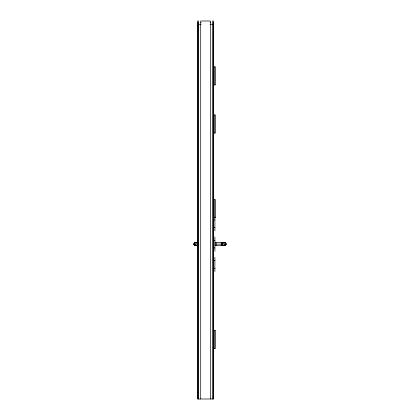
<?xml version="1.0" encoding="UTF-8"?>
<svg xmlns="http://www.w3.org/2000/svg" width="420" height="420" viewBox="0 0 420 420"><rect width="100%" height="100%" fill="white"/><g stroke="black" fill="none" stroke-linecap="round" stroke-linejoin="round"><path stroke-width="0.63" d="M213.507 271.546L213.507 257.334M213.502 251.207L213.502 236.99M213.507 230.9L213.507 217.655M214.904 271.546L214.909 257.334M214.909 251.207L214.914 236.996M214.914 230.9L214.919 217.13M216.027 245.674L216.027 242.519M225.519 244.099L225.099 245.495L221.251 245.679L221.251 242.519L225.099 242.702L224.6 242.519A1.58 1.58 0 0 0 223.482 242.981L223.603 242.545L224.385 242.545L222.7 242.923M214.914 245.674L222.017 245.464M222.017 242.981L222.017 242.519L214.914 242.519M196.518 242.981A1.58 1.58 0 0 0 195.4 242.519L194.833 242.723L197.3 242.923M195.101 245.285L194.203 244.099L195.4 242.519L194.612 242.734L194.203 244.099L194.612 245.469L195.4 245.679A1.58 1.58 0 0 0 196.192 245.464M197.227 245.606L194.901 245.495L194.481 244.099M223.808 245.464A1.58 1.58 0 0 0 224.6 245.679L225.388 245.469L225.797 244.099L225.388 242.734L224.6 242.519L225.797 244.099L224.9 245.285M222.017 245.679L224.48 245.411M194.612 242.734L194.014 244.099L194.612 245.469L194.114 244.099L194.612 242.734A1.58 1.58 0 0 0 194.612 245.469M225.388 245.469L225.986 244.099L225.388 242.734L225.887 244.099L225.388 245.469A1.58 1.58 0 0 0 225.388 242.734M194.497 243.59L194.99 242.576L194.408 243.59M224.123 245.537L225.067 244.099M198.041 243.311L197.327 244.099L198.041 244.886M221.251 245.679L222.673 244.099L221.251 242.519M198.041 243.416L197.327 244.099L198.041 244.781M222.616 242.702L225.099 242.702M221.76 243.07L222.773 242.592M194.901 242.702L197.384 242.702L194.901 242.702L195.4 242.519M225.099 245.495L224.385 245.653M195.557 242.786L197.983 242.519L197.983 242.981M194.833 242.723L195.615 242.545M223.482 242.981L225.167 242.723L224.6 242.519M194.901 245.495L197.983 245.464M223.603 242.545L222.017 242.519M200.713 22.286L201.122 22.286M210.053 22.286L210.457 22.286M198.592 24.276L201.122 24.276M210.053 24.281L212.63 24.281M213.507 66.869L215.513 66.869L215.513 84.908L213.507 84.908M213.507 114.98L215.513 114.98L215.513 133.024L213.507 133.024M213.507 199.726L215.513 199.726L215.513 217.77L213.507 217.77M213.507 219.98L214.919 219.98M213.507 227.614L214.919 227.614M213.502 240.282L214.914 240.282M193.82 244.099L198.041 244.099M214.914 244.099L226.18 244.099M213.502 247.916L214.914 247.916M213.507 260.615L214.909 260.615M213.507 268.249L214.909 268.249M213.507 330.341L215.513 330.341L215.513 348.38L213.507 348.38M223.414 242.639L224.443 242.786M224.385 242.545L225.167 242.723M197.227 242.592L198.24 243.07M194.933 244.099L195.878 245.537M225.593 243.59L225.01 242.576L225.503 243.59M214.51 66.869L214.51 84.908M214.51 114.98L214.51 133.024M214.51 199.726L214.51 217.77M214.51 330.341L214.51 348.38M213.271 22.281L213.271 399M212.641 399L212.641 21L213.507 21L213.507 399L197.72 399L197.72 21L198.592 21L198.592 399M210.457 399L210.457 21L200.713 21L200.713 399M197.962 22.281L197.962 399M221.959 244.099L221.251 245.464L222.673 244.099L221.251 242.734L221.959 244.099"/></g></svg>
